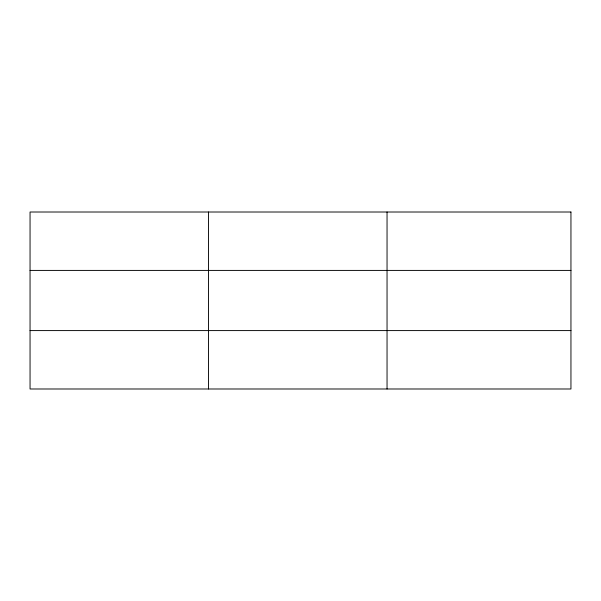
<?xml version="1.0" encoding="UTF-8"?>
<svg xmlns="http://www.w3.org/2000/svg" width="601" height="601" viewBox="0 0 601 601"><rect width="100%" height="100%" fill="white"/><g stroke="black" fill="none" stroke-linecap="round" stroke-linejoin="round"><path stroke-width="0.9" d="M208.547 212.01L208.547 388.99M387.044 212.01L387.044 388.99M30.05 270.412L570.95 270.412M30.05 330.588L570.95 330.588M570.95 212.01L570.95 388.99L30.05 388.99L30.05 212.01L570.95 212.01"/></g></svg>
